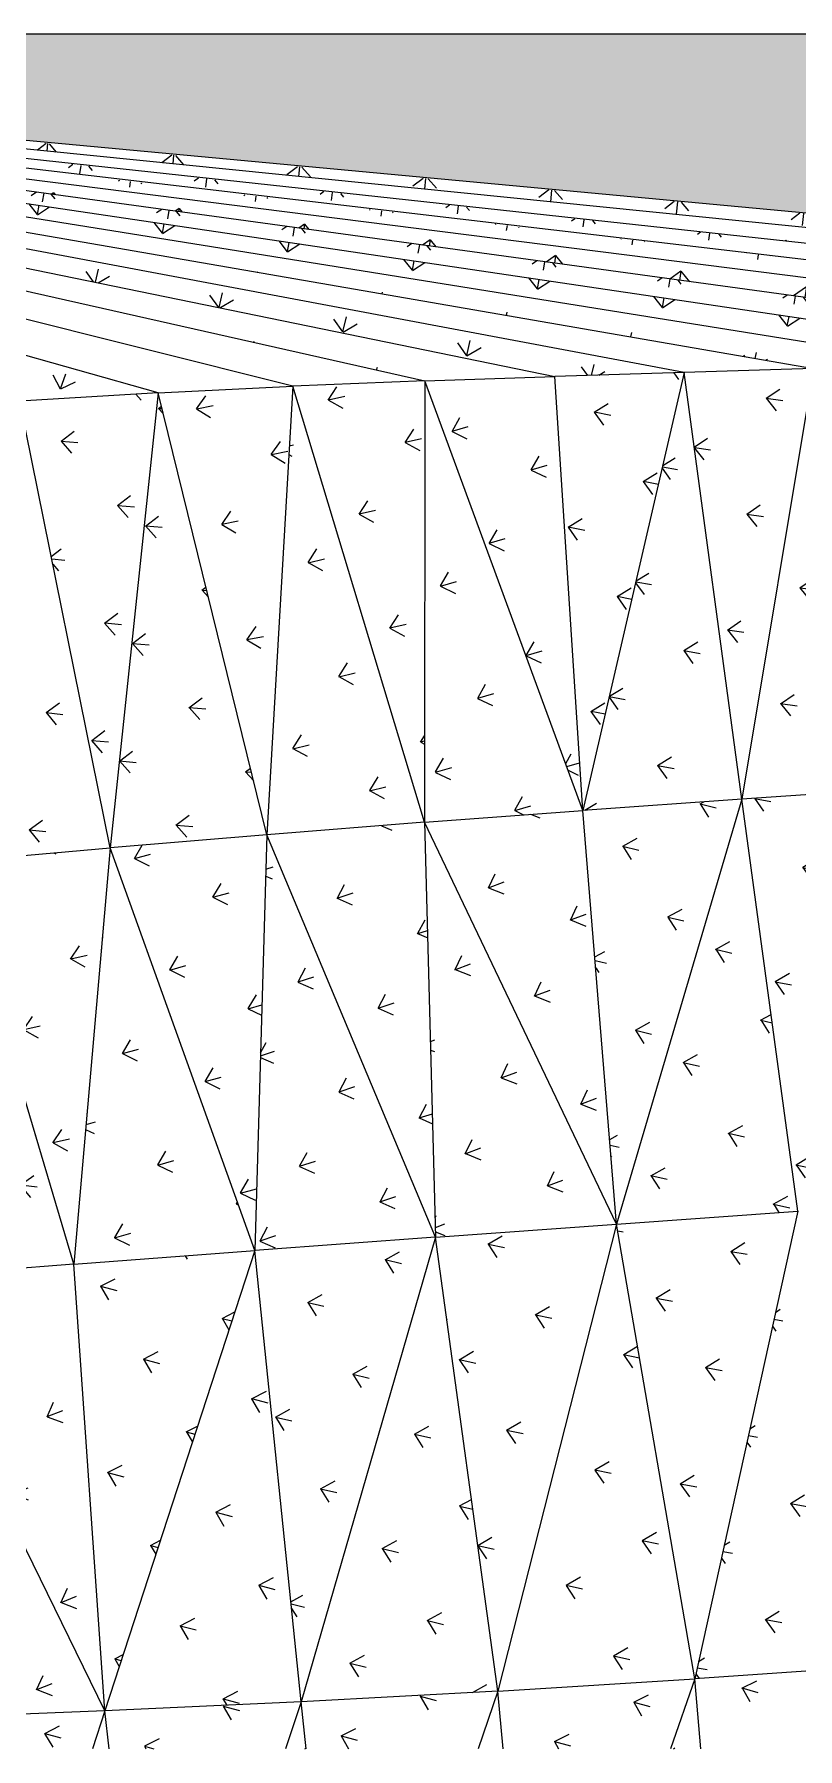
# Model space of a CAD drawing. Header units: millimetres. Extents: x -57519 to 497916, y -349472 to 446842.
# Drawn here: x 469207 to 471370, y -13502 to -8643 of the extents above; entities that cross this region are included whole.
import ezdxf

# ---------------------------------------------------------------- set-up
doc = ezdxf.new("R2010")
doc.units = ezdxf.units.MM
for name, color, linetype, lineweight in [('A-FLOR', 192, 'Continuous', 5), ('A-FLOR-PATT', 8, 'Continuous', 5), ('A-WALL', 113, 'Continuous', 20)]:
    doc.layers.add(name, color=color, linetype=linetype, lineweight=lineweight)

msp = doc.modelspace()

# ---------------------------------------------------------------- hatches: boundary and pattern name
at = {"layer": 'A-FLOR-PATT'}
h = msp.add_hatch(dxfattribs=at)
h.set_pattern_fill('FP_1820', color=256, style=0, pattern_type=2)
h.set_pattern_definition([(70.658, (381074.96, -50094.51), (-114.94197, 209.03156), [44.628, -291.978]), (25.618, (381074.96, -50094.51), (-114.93996, 209.03205), [47.084, -204.031]), (118.805, (381074.96, -50094.5), (-226.42916, -108.5738), [44.728, -193.821])])
h.paths.add_polyline_path([(469165.9, -9682.6), (469557.5, -9658.4), (465950.1, -8642.5), (469091.1, -9658.4)], flags=0)
h = msp.add_hatch(dxfattribs=at)
h.set_pattern_fill('FP_1821', color=256, style=0, pattern_type=2)
h.set_pattern_definition([(76.655, (384095.91, -56286.79), (-137.4962, 194.08475), [43.683, -285.792]), (30.64, (384095.91, -56286.8), (-137.49453, 194.086), [46.537, -201.66]), (125.315, (384095.91, -56286.8), (-213.544, -126.4931), [44.597, -193.255])])
h.paths.add_polyline_path([(470682.1, -9612.4), (471048.5, -9601.4), (465950.1, -8642.5), (470313.1, -9536.8)], flags=0)
h = msp.add_hatch(dxfattribs=at)
h.set_pattern_fill('FP_1822', color=256, style=0, pattern_type=2)
h.set_pattern_definition([(75.491, (383569.37, -55123.09), (-133.3507, 196.87325), [43.819, -286.682]), (29.66, (383569.37, -55123.1), (-133.35356, 196.87134), [46.639, -202.102]), (124.112, (383569.37, -55123.1), (-216.1511, -123.0897), [44.585, -193.2])])
h.paths.add_polyline_path([(470313.1, -9624.7), (470682.1, -9612.4), (465950.1, -8642.5), (470313, -9624.6)], flags=0)
h = msp.add_hatch(dxfattribs=at)
h.set_pattern_fill('FP_1823', color=256, style=0, pattern_type=2)
h.set_pattern_definition([(78.706, (384542.51, -58374.24), (-144.33207, 190.44747), [43.764, -286.325]), (32.522, (384542.51, -58374.24), (-144.33, 190.4491), [46.471, -201.375]), (127.157, (384542.51, -58374.24), (-208.9779, -133.24983), [44.805, -194.155])])
h.paths.add_polyline_path([(471415, -9590.2), (471784, -9577.6), (465950.1, -8642.5), (471211.9, -9555)], flags=0)
h = msp.add_hatch(dxfattribs=at)
h.set_pattern_fill('FP_1824', color=256, style=0, pattern_type=2)
h.set_pattern_definition([(260.5, (501572.71, -2401.94), (150.0097, -188.2403), [44.112, -288.6]), (214.323, (501572.7, -2401.94), (150.0107, -188.2402), [46.524, -201.604]), (308.551, (501572.7, -2401.94), (204.9238, 139.907), [45.132, -195.57])])
h.paths.add_polyline_path([(472157.1, -9562.7), (472533.9, -9545.6), (465950.1, -8642.5), (471170.2, -9416.4)], flags=0)
h = msp.add_hatch(dxfattribs=at)
h.set_pattern_fill('FP_1825', color=256, style=0, pattern_type=2)
h.set_pattern_definition([(79.63, (384537.52, -59356.86), (-147.2566, 189.34966), [43.944, -287.504]), (33.447, (384537.52, -59356.86), (-147.255, 189.3515), [46.498, -201.49]), (127.872, (384537.52, -59356.86), (-206.91896, -136.68433), [44.976, -194.895])])
h.paths.add_polyline_path([(471784, -9577.6), (472157.1, -9562.7), (465950.1, -8642.5), (471690.9, -9562.7)], flags=0)
h = msp.add_hatch(dxfattribs=at)
h.set_pattern_fill('FP_1826', color=256, style=0, pattern_type=2)
h.set_pattern_definition([(74.167, (382869.27, -53780.5), (-128.4566, 200.2933), [44.041, -288.139]), (28.566, (382869.27, -53780.5), (-128.4541, 200.2945), [46.773, -202.682]), (122.673, (382869.27, -53780.5), (-219.0884, -119.28085), [44.615, -193.331])])
h.paths.add_polyline_path([(469939.1, -9639.5), (470313, -9624.6), (465950.1, -8642.5), (469879.6, -9624.7)], flags=0)
h = msp.add_hatch(dxfattribs=at)
h.set_pattern_fill('FP_1827', color=256, style=0, pattern_type=2)
h.set_pattern_definition([(261.257, (501411.08, -1514.52), (152.3994, -187.2368), [44.261, -289.574]), (215.09, (501411.08, -1514.52), (152.3998, -187.2363), [46.55, -201.716]), (309.144, (501411.08, -1514.52), (203.1428, 142.7201), [45.266, -196.153])])
h.paths.add_polyline_path([(472533.9, -9545.6), (472914, -9526.4), (465950.1, -8642.5), (471170.2, -9358.5)], flags=0)
h = msp.add_hatch(dxfattribs=at)
h.set_pattern_fill('FP_1830', color=256, style=0, pattern_type=2)
h.set_pattern_definition([(272.066, (493411.82, -5733.25), (184.9975, -147.1594), [40.275, -263.501]), (221.947, (493411.82, -5733.25), (184.9984, -147.1585), [43.876, -190.13]), (321.499, (493411.82, -5733.25), (174.0457, 156.4197), [44.323, -192.066])])
h.paths.add_polyline_path([(474457.6, -9434.3), (479582.2, -8642.5), (465950.1, -8642.5), (474382.6, -9427.3)], flags=0)
h = msp.add_hatch(dxfattribs=at)
h.set_pattern_fill('FP_1835', color=256, style=0, pattern_type=2)
h.set_pattern_definition([(261.946, (501234.83, -727.78), (154.5756, -186.2592), [44.391, -290.428]), (215.789, (501234.83, -727.78), (154.5753, -186.2593), [46.573, -201.815]), (309.689, (501234.83, -727.78), (201.4857, 145.2574), [45.383, -196.662])])
h.paths.add_polyline_path([(472914, -9526.4), (473296.9, -9505.5), (466555.4, -8719.3), (471170.2, -9305.1)], flags=0)
h = msp.add_hatch(dxfattribs=at)
h.set_pattern_fill('FP_1862', color=256, style=0, pattern_type=2)
h.set_pattern_definition([(262.575, (501048.51, -34.43), (156.5609, -185.3069), [44.505, -291.171]), (216.427, (501048.5, -34.43), (156.5607, -185.307), [46.592, -201.9]), (310.194, (501048.5, -34.43), (199.939, 147.5553), [45.486, -197.104])])
h.paths.add_polyline_path([(473296.9, -9505.5), (473682.1, -9483.1), (466560.5, -8714.2), (473140.2, -9487.1)], flags=0)
h = msp.add_hatch(dxfattribs=at)
h.set_pattern_fill('FP_1829', color=256, style=0, pattern_type=2)
h.set_pattern_definition([(263.679, (500659.36, 1096.2), (160.04505, -183.4711), [44.685, -292.348]), (217.543, (500659.36, 1096.2), (160.0468, -183.4697), [46.621, -202.025]), (311.099, (500659.36, 1096.2), (197.1517, 151.5139), [45.65, -197.817])])
h.paths.add_polyline_path([(474069.1, -9459.2), (474457.6, -9434.3), (466632.2, -8711.1), (473821.1, -9434.3)], flags=0)
h = msp.add_hatch(dxfattribs=at)
h.set_pattern_fill('FP_1828', color=256, style=0, pattern_type=2)
h.set_pattern_definition([(263.151, (500855.74, 571.8), (158.3796, -184.378), [44.602, -291.81]), (217.01, (500855.74, 571.8), (158.3785, -184.3779), [46.609, -201.97]), (310.662, (500855.74, 571.8), (198.4987, 149.632), [45.574, -197.488])])
h.paths.add_polyline_path([(473682.1, -9483.1), (474069.1, -9459.2), (466632.2, -8716.7), (473140.2, -9424.2)], flags=0)
h = msp.add_hatch(dxfattribs=at)
h.set_pattern_fill('FP_1716', color=256, style=0, pattern_type=2)
h.set_pattern_definition([(16.082, (389688.57, 5606.79), (119.17856, 208.414), [47.391, -310.057]), (333.998, (389688.57, 5606.79), (119.1812, 208.4124), [46.789, -202.751]), (60.237, (389688.57, 5606.79), (-224.281, 109.39825), [45.016, -195.067])])
h.paths.add_polyline_path([(470761.7, -10842.5), (470682.1, -9612.4), (470313.1, -9624.7), (470682.1, -10626.4)], flags=0)
h = msp.add_hatch(dxfattribs=at)
h.set_pattern_fill('FP_1720', color=256, style=0, pattern_type=2)
h.set_pattern_definition([(349.194, (417165.61, 27055.53), (212.74196, 129.47515), [47.442, -310.385]), (305.215, (417165.61, 27055.53), (212.7432, 129.4729), [45.111, -195.482]), (31.324, (417165.61, 27055.53), (-138.7366, 196.5628), [46.696, -202.348])])
h.paths.add_polyline_path([(470761.7, -10842.5), (471048.5, -9601.4), (470682.1, -9612.4), (470682.9, -9624.7)], flags=0)
h = msp.add_hatch(dxfattribs=at)
h.set_pattern_fill('FP_1692', color=256, style=0, pattern_type=2)
h.set_pattern_definition([(349.51, (417463.8, 26880.37), (212.7442, 130.4736), [47.373, -309.94]), (305.33, (417463.8, 26880.37), (212.7448, 130.4726), [44.938, -194.729]), (31.52, (417463.8, 26880.37), (-138.5953, 195.52865), [46.794, -202.773])])
h.paths.add_polyline_path([(470761.7, -10842.5), (471211.9, -10810.5), (471048.5, -9601.4), (470856.9, -10430.7)], flags=0)
h = msp.add_hatch(dxfattribs=at)
h.set_pattern_fill('FP_1721', color=256, style=0, pattern_type=2)
h.set_pattern_definition([(352.106, (413855.31, 24839.85), (204.93944, 139.63364), [47.512, -310.847]), (308.464, (413855.31, 24839.85), (204.9383, 139.634), [45.223, -195.966]), (34.268, (413855.31, 24839.85), (-150.0236, 188.8512), [46.498, -201.489])])
h.paths.add_polyline_path([(471211.9, -10810.5), (471415, -9590.2), (471048.5, -9601.4), (471170.2, -10501.7)], flags=0)
h = msp.add_hatch(dxfattribs=at)
h.set_pattern_fill('FP_1694', color=256, style=0, pattern_type=2)
h.set_pattern_definition([(352.394, (414095.21, 24638.88), (204.9582, 140.5402), [47.463, -310.528]), (308.575, (414095.21, 24638.88), (204.9581, 140.5402), [45.07, -195.305]), (34.438, (414095.21, 24638.88), (-149.88215, 187.9256), [46.596, -201.918])])
h.paths.add_polyline_path([(471211.9, -10810.5), (471663.4, -10780.1), (471415, -9590.2), (471217, -10780.1)], flags=0)
h = msp.add_hatch(dxfattribs=at)
h.set_pattern_fill('FP_1713', color=256, style=0, pattern_type=2)
h.set_pattern_definition([(354.989, (410270.23, 25824.5), (196.98784, 150.9376), [47.545, -311.061]), (311.322, (410270.23, 25824.5), (196.9899, 150.9359), [45.504, -197.185]), (37.46, (410270.23, 25824.5), (-160.246, 182.2615), [46.531, -201.635])])
h.paths.add_polyline_path([(469421.6, -10948.7), (469557.5, -9658.4), (469165.9, -9682.6), (469200.2, -9852.2)], flags=0)
h = msp.add_hatch(dxfattribs=at)
h.set_pattern_fill('FP_1686', color=256, style=0, pattern_type=2)
h.set_pattern_definition([(355.142, (410372.02, 25596.79), (196.98895, 151.42064), [47.523, -310.915]), (311.383, (410372.02, 25596.79), (196.9896, 151.4202), [45.425, -196.843]), (37.548, (410372.02, 25596.79), (-160.1597, 181.7769), [46.586, -201.874])])
h.paths.add_polyline_path([(469421.6, -10948.7), (469866.2, -10911.5), (469557.5, -9658.4), (469424.3, -10922.8)], flags=0)
h = msp.add_hatch(dxfattribs=at)
h.set_pattern_fill('FP_1714', color=256, style=0, pattern_type=2)
h.set_pattern_definition([(11.039, (393749.65, 11968.55), (140.3585, 197.8645), [47.55, -311.092]), (328.599, (393749.65, 11968.55), (140.3598, 197.8639), [46.493, -201.469]), (54.649, (393749.65, 11968.55), (-211.6459, 129.1944), [45.486, -197.106])])
h.paths.add_polyline_path([(469866.2, -10911.5), (469939.1, -9639.5), (469557.5, -9658.4), (469563.5, -9682.6)], flags=0)
h = msp.add_hatch(dxfattribs=at)
h.set_pattern_fill('FP_1690', color=256, style=0, pattern_type=2)
h.set_pattern_definition([(13.676, (391823.43, 9240.51), (130.61938, 203.97865), [47.531, -310.968]), (331.296, (391823.43, 9240.5), (130.6177, 203.9799), [46.541, -201.679]), (57.367, (391823.43, 9240.5), (-217.7177, 119.2157), [45.415, -196.8])])
h.paths.add_polyline_path([(469866.2, -10911.5), (470313, -10876.1), (469939.1, -9639.5), (469866.3, -10909.6)], flags=0)
h = msp.add_hatch(dxfattribs=at)
h.set_pattern_fill('FP_1715', color=256, style=0, pattern_type=2)
h.set_pattern_definition([(13.381, (391765.36, 9009.22), (130.61732, 203.0011), [47.484, -310.666]), (331.124, (391765.36, 9009.22), (130.61944, 203.0005), [46.638, -202.097]), (57.241, (391765.36, 9009.22), (-217.8081, 120.1176), [45.261, -196.132])])
h.paths.add_polyline_path([(470313, -10876.1), (470313, -9624.7), (469939.1, -9639.5), (469944.8, -9658.4)], flags=0)
h = msp.add_hatch(dxfattribs=at)
h.set_pattern_fill('FP_1708', color=256, style=0, pattern_type=2)
h.set_pattern_definition([(16.41, (389710.37, 5808.75), (119.16078, 209.5094), [47.457, -310.488]), (334.199, (389710.37, 5808.75), (119.1626, 209.50964), [46.693, -202.335]), (60.371, (389710.37, 5808.75), (-224.2041, 108.3854), [45.192, -195.834])])
h.paths.add_polyline_path([(470313, -10876.1), (470313.1, -10876.1), (470761.7, -10842.5), (470313.1, -9624.7)], flags=0)
h = msp.add_hatch(dxfattribs=at)
h.set_pattern_fill('FP_1681', color=256, style=0, pattern_type=2)
h.set_pattern_definition([(353.419, (412349.02, 27260.42), (202.0715, 145.6709), [47.479, -310.633]), (309.457, (412349.02, 27260.42), (202.0721, 145.6694), [45.342, -196.484]), (35.787, (412349.02, 27260.42), (-153.6799, 186.71435), [46.707, -202.397])])
h.paths.add_polyline_path([(468979.3, -10987.6), (469421.6, -10948.7), (469165.9, -9682.6)], flags=0)
h = msp.add_hatch(dxfattribs=at)
h.set_pattern_fill('FP_1580', color=256, style=0, pattern_type=2)
h.set_pattern_definition([(349.043, (417427.53, 26368.53), (214.1085, 127.90053), [47.346, -309.76]), (304.883, (417427.53, 26368.53), (214.108, 127.9022), [44.748, -193.909]), (30.853, (417427.53, 26368.53), (-136.489, 195.7753), [46.763, -202.639])])
h.paths.add_polyline_path([(471370.1, -11978.8), (471663.4, -10780.1), (471211.9, -10810.5), (471262.6, -11184.8)], flags=0)
h = msp.add_hatch(dxfattribs=at)
h.set_pattern_fill('FP_1579', color=256, style=0, pattern_type=2)
h.set_pattern_definition([(346.915, (420139.85, 27871.06), (219.42817, 120.03187), [47.256, -309.168]), (302.473, (420139.85, 27871.06), (219.4277, 120.033), [44.611, -193.314]), (28.68, (420139.85, 27871.06), (-127.74184, 200.7235), [46.896, -203.217])])
h.paths.add_polyline_path([(470856.9, -12015.4), (471211.9, -10810.5), (470761.7, -10842.5), (470789.5, -11184.8)], flags=0)
h = msp.add_hatch(dxfattribs=at)
h.set_pattern_fill('FP_1549', color=256, style=0, pattern_type=2)
h.set_pattern_definition([(346.918, (420056.48, 27656.6), (219.4275, 120.04102), [47.255, -309.163]), (302.474, (420056.48, 27656.6), (219.4269, 120.0424), [44.609, -193.307]), (28.681, (420056.48, 27656.6), (-127.738, 200.7162), [46.897, -203.22])])
h.paths.add_polyline_path([(470856.9, -12015.4), (471370.1, -11978.8), (471211.9, -10810.5), (471101.6, -11184.8)], flags=0)
h = msp.add_hatch(dxfattribs=at)
h.set_pattern_fill('FP_1577', color=256, style=0, pattern_type=2)
h.set_pattern_definition([(18.083, (388192.17, 3583.03), (111.88744, 211.25034), [47.39, -310.046]), (336.244, (388192.17, 3583.03), (111.8879, 211.2502), [46.686, -202.305]), (62.092, (388192.17, 3583.03), (-227.8935, 100.3058), [44.822, -194.229])])
h.paths.add_polyline_path([(470344, -12052.5), (470313, -10876.1), (469866.2, -10911.5), (470328.4, -12015.4)], flags=0)
h = msp.add_hatch(dxfattribs=at)
h.set_pattern_fill('FP_1578', color=256, style=0, pattern_type=2)
h.set_pattern_definition([(20.405, (386448.8, 650.86), (101.73304, 215.43588), [47.297, -309.439]), (338.622, (386448.8, 650.86), (101.7339, 215.43486), [46.839, -202.967]), (64.722, (386448.8, 650.86), (-232.6176, 91.05944), [44.671, -193.576])])
h.paths.add_polyline_path([(470856.9, -12015.4), (470761.7, -10842.5), (470313, -10876.1), (470761.7, -11816)], flags=0)
h = msp.add_hatch(dxfattribs=at)
h.set_pattern_fill('FP_1544', color=256, style=0, pattern_type=2)
h.set_pattern_definition([(20.381, (386453.7, 664.78), (101.73947, 215.35465), [47.291, -309.401]), (338.607, (386453.7, 664.78), (101.73846, 215.3555), [46.845, -202.993]), (64.713, (386453.7, 664.78), (-232.62376, 91.1322), [44.658, -193.519])])
h.paths.add_polyline_path([(470344, -12052.5), (470856.9, -12015.4), (470313, -10876.1), (470321.1, -11184.8)], flags=0)
h = msp.add_hatch(dxfattribs=at)
h.set_pattern_fill('FP_1566', color=256, style=0, pattern_type=2)
h.set_pattern_definition([(15.65, (390178.9, 6558.58), (122.3366, 206.3785), [47.472, -310.581]), (333.731, (390178.9, 6558.58), (122.33446, 206.37905), [46.512, -201.55]), (59.342, (390178.9, 6558.58), (-222.4434, 109.78816), [44.984, -194.929])])
h.paths.add_polyline_path([(469831.4, -12090.2), (469866.2, -10911.5), (469421.6, -10948.7), (469506.4, -11184.8)], flags=0)
h = msp.add_hatch(dxfattribs=at)
h.set_pattern_fill('FP_1545', color=256, style=0, pattern_type=2)
h.set_pattern_definition([(18.035, (388187.85, 3616.65), (111.89313, 211.08815), [47.38, -309.98]), (336.214, (388187.85, 3616.65), (111.89565, 211.0872), [46.699, -202.364]), (62.073, (388187.85, 3616.65), (-227.9096, 100.45055), [44.796, -194.115])])
h.paths.add_polyline_path([(469831.4, -12090.2), (470344, -12052.5), (469866.2, -10911.5), (469832.5, -12052.5)], flags=0)
h = msp.add_hatch(dxfattribs=at)
h.set_pattern_fill('FP_1559', color=256, style=0, pattern_type=2)
h.set_pattern_definition([(13.09, (392431.61, 9572.97), (133.0705, 200.73293), [47.539, -311.023]), (331.061, (392431.6, 9572.97), (133.0717, 200.7318), [46.316, -200.702]), (56.458, (392431.6, 9572.97), (-216.1731, 119.5277), [45.157, -195.679])])
h.paths.add_polyline_path([(469319, -12128.7), (469421.6, -10948.7), (468979.3, -10987.6), (469200.2, -11729.5)], flags=0)
h = msp.add_hatch(dxfattribs=at)
h.set_pattern_fill('FP_1543', color=256, style=0, pattern_type=2)
h.set_pattern_definition([(15.579, (390158.84, 6614.33), (122.341, 206.14114), [47.459, -310.502]), (333.689, (390158.84, 6614.33), (122.341, 206.1411), [46.534, -201.646]), (59.312, (390158.84, 6614.33), (-222.46935, 110.003), [44.946, -194.766])])
h.paths.add_polyline_path([(469319, -12128.7), (469831, -12089.1), (469421.6, -10948.7), (469401.1, -11184.8)], flags=0)
h = msp.add_hatch(dxfattribs=at)
h.set_pattern_fill('FP_1542', color=256, style=0, pattern_type=2)
h.set_pattern_definition([(353.467, (412588.3, 25906.58), (202.31517, 143.48824), [47.467, -310.55]), (309.779, (412588.3, 25906.58), (202.3168, 143.4852), [44.946, -194.767]), (35.345, (412588.3, 25906.58), (-153.3761, 184.2224), [46.506, -201.527])])
h.paths.add_polyline_path([(468806.8, -12168.4), (469319, -12128.7), (468979.3, -10987.6), (468950.5, -11184.8)], flags=0)
h = msp.add_hatch(dxfattribs=at)
h.set_pattern_fill('FP_1437', color=256, style=0, pattern_type=2)
h.set_pattern_definition([(349.752, (413713.05, 28076.25), (211.72275, 132.8662), [47.411, -310.186]), (305.503, (413713.05, 28076.25), (211.7237, 132.8652), [45.255, -196.104]), (32.11, (413713.05, 28076.25), (-140.1685, 196.4867), [46.867, -203.092])])
h.paths.add_polyline_path([(471078.4, -13304.4), (471370.1, -11978.8), (470856.9, -12015.4), (470863.2, -12052.5)], flags=0)
h = msp.add_hatch(dxfattribs=at)
h.set_pattern_fill('FP_1405', color=256, style=0, pattern_type=2)
h.set_pattern_definition([(349.735, (413600.2, 27774.59), (211.72415, 132.8123), [47.415, -310.21]), (305.497, (413600.2, 27774.6), (211.72445, 132.8116), [45.264, -196.145]), (32.099, (413600.2, 27774.6), (-140.1749, 196.54256), [46.862, -203.07])])
h.paths.add_polyline_path([(471078.4, -13304.4), (471637.3, -13265.8), (471370.1, -11978.8), (471170.2, -12887.3)], flags=0)
h = msp.add_hatch(dxfattribs=at)
h.set_pattern_fill('FP_1436', color=256, style=0, pattern_type=2)
h.set_pattern_definition([(348.228, (415689.99, 29297.08), (215.6302, 127.17958), [47.361, -309.858]), (303.829, (415689.99, 29297.08), (215.6309, 127.1793), [45.156, -195.675]), (30.532, (415689.99, 29297.08), (-134.0738, 200.059), [46.939, -203.403])])
h.paths.add_polyline_path([(470520.2, -13338.9), (470856.9, -12015.4), (470344, -12052.5), (470349.1, -12090.2)], flags=0)
h = msp.add_hatch(dxfattribs=at)
h.set_pattern_fill('FP_1402', color=256, style=0, pattern_type=2)
h.set_pattern_definition([(348.154, (415499.81, 29016.33), (215.63756, 126.94304), [47.379, -309.976]), (303.803, (415499.81, 29016.33), (215.6387, 126.9421), [45.197, -195.854]), (30.485, (415499.81, 29016.33), (-134.1075, 200.3019), [46.918, -203.311])])
h.paths.add_polyline_path([(470520.2, -13338.9), (471078.4, -13304.4), (470856.9, -12015.4), (470847.4, -12052.5)], flags=0)
h = msp.add_hatch(dxfattribs=at)
h.set_pattern_fill('FP_1434', color=256, style=0, pattern_type=2)
h.set_pattern_definition([(345.207, (419882.36, 31381.16), (222.933, 115.4), [47.235, -309.03]), (300.493, (419882.36, 31381.16), (222.9335, 115.4008), [44.904, -194.583]), (27.368, (419882.36, 31381.16), (-121.5223, 206.3646), [47.068, -203.963])])
h.paths.add_polyline_path([(469406.6, -13395.4), (469831.4, -12090.2), (469319, -12128.7), (469321.8, -12168.4)], flags=0)
h = msp.add_hatch(dxfattribs=at)
h.set_pattern_fill('FP_1401', color=256, style=0, pattern_type=2)
h.set_pattern_definition([(344.996, (419499.28, 31162.47), (222.96154, 114.7193), [47.295, -309.423]), (300.422, (419499.28, 31162.47), (222.962, 114.7187), [45.025, -195.107]), (27.227, (419499.28, 31162.47), (-121.5953, 207.0692), [47.014, -203.729])])
h.paths.add_polyline_path([(469406.6, -13395.4), (469962.9, -13369.2), (469831.4, -12090.2), (469805.9, -12168.4)], flags=0)
h = msp.add_hatch(dxfattribs=at)
h.set_pattern_fill('FP_1435', color=256, style=0, pattern_type=2)
h.set_pattern_definition([(346.713, (417743.84, 30401.7), (219.36675, 121.3578), [47.303, -309.477]), (302.16, (417743.84, 30401.7), (219.36635, 121.3581), [45.04, -195.173]), (28.952, (417743.84, 30401.7), (-127.8616, 203.35654), [47.006, -203.692])])
h.paths.add_polyline_path([(469962.9, -13369.2), (470344, -12052.5), (469831.4, -12090.2), (469835.3, -12128.7)], flags=0)
h = msp.add_hatch(dxfattribs=at)
h.set_pattern_fill('FP_1403', color=256, style=0, pattern_type=2)
h.set_pattern_definition([(346.575, (417464.3, 30148.02), (219.38195, 120.91564), [47.339, -309.716]), (302.113, (417464.3, 30148.02), (219.3826, 120.9157), [45.118, -195.512]), (28.862, (417464.3, 30148.02), (-127.9162, 203.8134), [46.968, -203.529])])
h.paths.add_polyline_path([(469962.9, -13369.2), (470520.2, -13338.9), (470344, -12052.5), (470333.1, -12090.2)], flags=0)
h = msp.add_hatch(dxfattribs=at)
h.set_pattern_fill('FP_1433', color=256, style=0, pattern_type=2)
h.set_pattern_definition([(21.504, (383617.68, 2342.35), (97.60933, 219.27025), [47.31, -309.524]), (339.321, (383617.68, 2342.35), (97.61106, 219.2702), [46.974, -203.552]), (66.003, (383617.68, 2342.35), (-234.3851, 88.4695), [45.003, -195.012])])
h.paths.add_polyline_path([(469406.6, -13395.4), (469319, -12128.7), (468806.8, -12168.4), (469319, -13216.2)], flags=0)
h = msp.add_hatch(dxfattribs=at)
h.set_pattern_fill('FP_1404', color=256, style=0, pattern_type=2)
h.set_pattern_definition([(21.199, (383663.4, 2180.94), (97.67812, 218.24375), [47.229, -308.993]), (339.12, (383663.4, 2180.94), (97.6764, 218.2443), [47.047, -203.869]), (65.888, (383663.4, 2180.94), (-234.4368, 89.4326), [44.832, -194.273])])
h.paths.add_polyline_path([(468851.6, -13417.4), (469406.6, -13395.4), (468806.8, -12168.4), (468808.3, -12209.5)], flags=0)
h = msp.add_hatch(dxfattribs=at)
h.set_pattern_fill('FP_1292', color=256, style=0, pattern_type=2)
h.set_pattern_definition([(343.993, (420314.27, 29956.02), (225.6741, 110.1677), [47.18, -308.672]), (299.194, (420314.27, 29956.02), (225.6728, 110.1706), [44.738, -193.865]), (26.02, (420314.27, 29956.02), (-116.37975, 208.2967), [47.087, -204.042])])
h.paths.add_polyline_path([(471170.2, -13502.3), (471553.1, -13502.3), (471637.3, -13265.8), (471078.4, -13304.4), (471095.3, -13502.3)], flags=0)
h = msp.add_hatch(dxfattribs=at)
h.set_pattern_fill('FP_1280', color=256, style=0, pattern_type=2)
h.set_pattern_definition([(344.342, (419875.47, 30241.24), (224.8335, 111.4319), [47.21, -308.869]), (299.628, (419875.47, 30241.24), (224.8336, 111.4327), [44.766, -193.986]), (26.364, (419875.47, 30241.24), (-118.0314, 207.5362), [47.05, -203.883])])
h.paths.add_polyline_path([(470638.7, -13502.3), (471009.7, -13502.3), (471078.4, -13304.4), (470520.6, -13342.8), (470535.9, -13502.3)], flags=0)
h = msp.add_hatch(dxfattribs=at)
h.set_pattern_fill('FP_1243', color=256, style=0, pattern_type=2)
h.set_pattern_definition([(344.313, (419722.67, 30013.08), (224.83756, 111.339), [47.218, -308.926]), (299.618, (419722.67, 30013.08), (224.8382, 111.3367), [44.783, -194.059]), (26.344, (419722.67, 30013.08), (-118.0397, 207.6345), [47.043, -203.852])])
h.paths.add_polyline_path([(471095.3, -13502.3), (471078.4, -13304.4), (471009.7, -13502.3), (471078.4, -13502.3)], flags=0)
h = msp.add_hatch(dxfattribs=at)
h.set_pattern_fill('FP_1279', color=256, style=0, pattern_type=2)
h.set_pattern_definition([(344.668, (419497.16, 30501.84), (224.0366, 112.56738), [47.237, -309.048]), (300.039, (419497.16, 30501.84), (224.0363, 112.5677), [44.785, -194.07]), (26.677, (419497.16, 30501.84), (-119.567, 206.7739), [47.011, -203.715])])
h.paths.add_polyline_path([(470093.8, -13502.3), (470464.8, -13502.3), (470520.2, -13338.9), (469963.3, -13373.3), (469977.1, -13502.3)], flags=0)
h = msp.add_hatch(dxfattribs=at)
h.set_pattern_fill('FP_1240', color=256, style=0, pattern_type=2)
h.set_pattern_definition([(344.61, (419307.51, 30263.42), (224.04223, 112.3807), [47.253, -309.155]), (300.02, (419307.5, 30263.42), (224.0412, 112.3835), [44.818, -194.213]), (26.639, (419307.5, 30263.42), (-119.5869, 206.96565), [46.997, -203.652])])
h.paths.add_polyline_path([(470535.9, -13502.3), (470520.2, -13338.9), (470464.8, -13502.3), (470520.2, -13502.3)], flags=0)
h = msp.add_hatch(dxfattribs=at)
h.set_pattern_fill('FP_1278', color=256, style=0, pattern_type=2)
h.set_pattern_definition([(345.232, (418955.64, 30943.14), (222.62095, 114.3594), [47.284, -309.353]), (300.773, (418955.64, 30943.14), (222.6218, 114.3583), [44.795, -194.111]), (27.19, (418955.64, 30943.14), (-122.2367, 205.2666), [46.927, -203.35])])
h.paths.add_polyline_path([(468862.4, -13502.3), (469371.9, -13502.3), (469406.6, -13395.4), (468851.6, -13417.4)], flags=0)
h = msp.add_hatch(dxfattribs=at)
h.set_pattern_fill('FP_1239', color=256, style=0, pattern_type=2)
h.set_pattern_definition([(345.109, (418684.72, 30684.44), (222.62174, 113.96685), [47.316, -309.562]), (300.73, (418684.72, 30684.44), (222.6232, 113.9654), [44.864, -194.413]), (27.109, (418684.72, 30684.44), (-122.2689, 205.6785), [46.893, -203.205])])
h.paths.add_polyline_path([(469419.1, -13502.3), (469406.6, -13395.4), (469371.9, -13502.3), (469406.6, -13502.3)], flags=0)
h = msp.add_hatch(dxfattribs=at)
h.set_pattern_fill('FP_1281', color=256, style=0, pattern_type=2)
h.set_pattern_definition([(344.966, (419187.62, 30736.42), (223.2948, 113.54964), [47.262, -309.209]), (300.422, (419187.62, 30736.42), (223.2945, 113.5502), [44.795, -194.113]), (26.955, (419187.62, 30736.42), (-120.9777, 206.0137), [46.97, -203.538])])
h.paths.add_polyline_path([(469549.3, -13502.3), (469918.8, -13502.3), (469962.9, -13369.2), (469407.1, -13399.5), (469419.1, -13502.3)], flags=0)
h = msp.add_hatch(dxfattribs=at)
h.set_pattern_fill('FP_1241', color=256, style=0, pattern_type=2)
h.set_pattern_definition([(344.877, (418958.65, 30487.75), (223.3001, 113.26435), [47.286, -309.367]), (300.392, (418958.65, 30487.75), (223.2991, 113.2678), [44.846, -194.332]), (26.896, (418958.65, 30487.75), (-121.0027, 206.3116), [46.947, -203.437])])
h.paths.add_polyline_path([(469977.1, -13502.3), (469962.9, -13369.2), (469918.8, -13502.3), (469962.9, -13502.3)], flags=0)

# ---------------------------------------------------------------- linework, layer by layer
at = {"layer": 'A-FLOR'}
for p, q in [((469557.5, -9658.4), (465950.1, -8642.5)), ((469939.1, -9639.5), (465950.1, -8642.5)), ((471048.5, -9601.4), (465950.1, -8642.5)), ((465950.1, -8642.5), (470682.1, -9612.4)), ((465950.1, -8642.5), (470313.1, -9624.7)), ((471784, -9577.6), (465950.1, -8642.5)), ((465950.1, -8642.5), (471415, -9590.2)), ((472533.9, -9545.6), (465950.1, -8642.5)), ((465950.1, -8642.5), (472157.1, -9562.7)), ((472914, -9526.4), (465950.1, -8642.5)), ((474069.1, -9459.2), (465950.1, -8642.5)), ((465950.1, -8642.5), (473682.1, -9483.1)), ((474457.6, -9434.3), (465950.1, -8642.5)), ((473296.9, -9505.5), (465950.1, -8642.5)), ((470313.1, -9624.7), (470682.1, -9612.4)), ((471048.5, -9601.4), (470682.1, -9612.4)), ((470761.7, -10842.5), (470682.1, -9612.4)), ((471048.5, -9601.4), (470761.7, -10842.5)), ((471415, -9590.2), (471048.5, -9601.4)), ((471211.9, -10810.5), (471048.5, -9601.4)), ((471415, -9590.2), (471211.9, -10810.5)), ((469557.5, -9658.4), (469165.9, -9682.6)), ((469557.5, -9658.4), (469421.6, -10948.7)), ((469557.5, -9658.4), (469939.1, -9639.5)), ((469866.2, -10911.5), (469557.5, -9658.4)), ((469939.1, -9639.5), (469866.2, -10911.5)), ((470313.1, -9624.7), (469939.1, -9639.5)), ((470313, -10876.1), (469939.1, -9639.5)), ((470313.1, -9624.7), (470313, -10876.1)), ((470761.7, -10842.5), (470313.1, -9624.7)), ((469421.6, -10948.7), (469165.9, -9682.6)), ((471663.4, -10780.1), (471211.9, -10810.5)), ((471211.9, -10810.5), (470761.7, -10842.5)), ((471211.9, -10810.5), (470856.9, -12015.4)), ((471370.1, -11978.8), (471211.9, -10810.5)), ((470313, -10876.1), (469866.2, -10911.5)), ((470313, -10876.1), (470761.7, -10842.5)), ((470856.9, -12015.4), (470313, -10876.1)), ((470313, -10876.1), (470344, -12052.5)), ((470856.9, -12015.4), (470761.7, -10842.5)), ((469866.2, -10911.5), (469421.6, -10948.7)), ((469866.2, -10911.5), (469831.4, -12090.2)), ((470344, -12052.5), (469866.2, -10911.5)), ((468979.3, -10987.6), (469421.6, -10948.7)), ((469421.6, -10948.7), (469319, -12128.7)), ((469831.4, -12090.2), (469421.6, -10948.7)), ((469319, -12128.7), (468979.3, -10987.6)), ((470856.9, -12015.4), (471370.1, -11978.8)), ((471370.1, -11978.8), (471078.4, -13304.4)), ((470344, -12052.5), (470856.9, -12015.4)), ((470856.9, -12015.4), (470520.2, -13338.9)), ((471078.4, -13304.4), (470856.9, -12015.4)), ((469319, -12128.7), (469831.4, -12090.2)), ((469831.4, -12090.2), (469406.6, -13395.4)), ((470344, -12052.5), (469831.4, -12090.2)), ((469962.9, -13369.2), (469831.4, -12090.2)), ((470344, -12052.5), (469962.9, -13369.2)), ((470520.2, -13338.9), (470344, -12052.5)), ((469319, -12128.7), (468806.8, -12168.4)), ((469406.6, -13395.4), (469319, -12128.7)), ((469406.6, -13395.4), (468806.8, -12168.4)), ((471637.3, -13265.8), (471078.4, -13304.4)), ((470520.2, -13338.9), (471078.4, -13304.4)), ((471078.4, -13304.4), (471009.7, -13502.3)), ((471095.3, -13502.3), (471078.4, -13304.4)), ((470520.2, -13338.9), (469962.9, -13369.2)), ((470520.2, -13338.9), (470464.8, -13502.3)), ((470535.9, -13502.3), (470520.2, -13338.9)), ((469406.6, -13395.4), (468851.6, -13417.4)), ((469406.6, -13395.4), (469371.9, -13502.3)), ((469962.9, -13369.2), (469406.6, -13395.4)), ((469419.1, -13502.3), (469406.6, -13395.4)), ((469962.9, -13369.2), (469918.8, -13502.3)), ((469977.1, -13502.3), (469962.9, -13369.2))]:
    msp.add_line(p, q, dxfattribs=at)
at = {"layer": 'A-WALL', "color": 253, "lineweight": 5}
msp.add_line((479694.7, -8642.5), (466632.2, -8642.5), dxfattribs=at)

doc.saveas('drawing.dxf')
